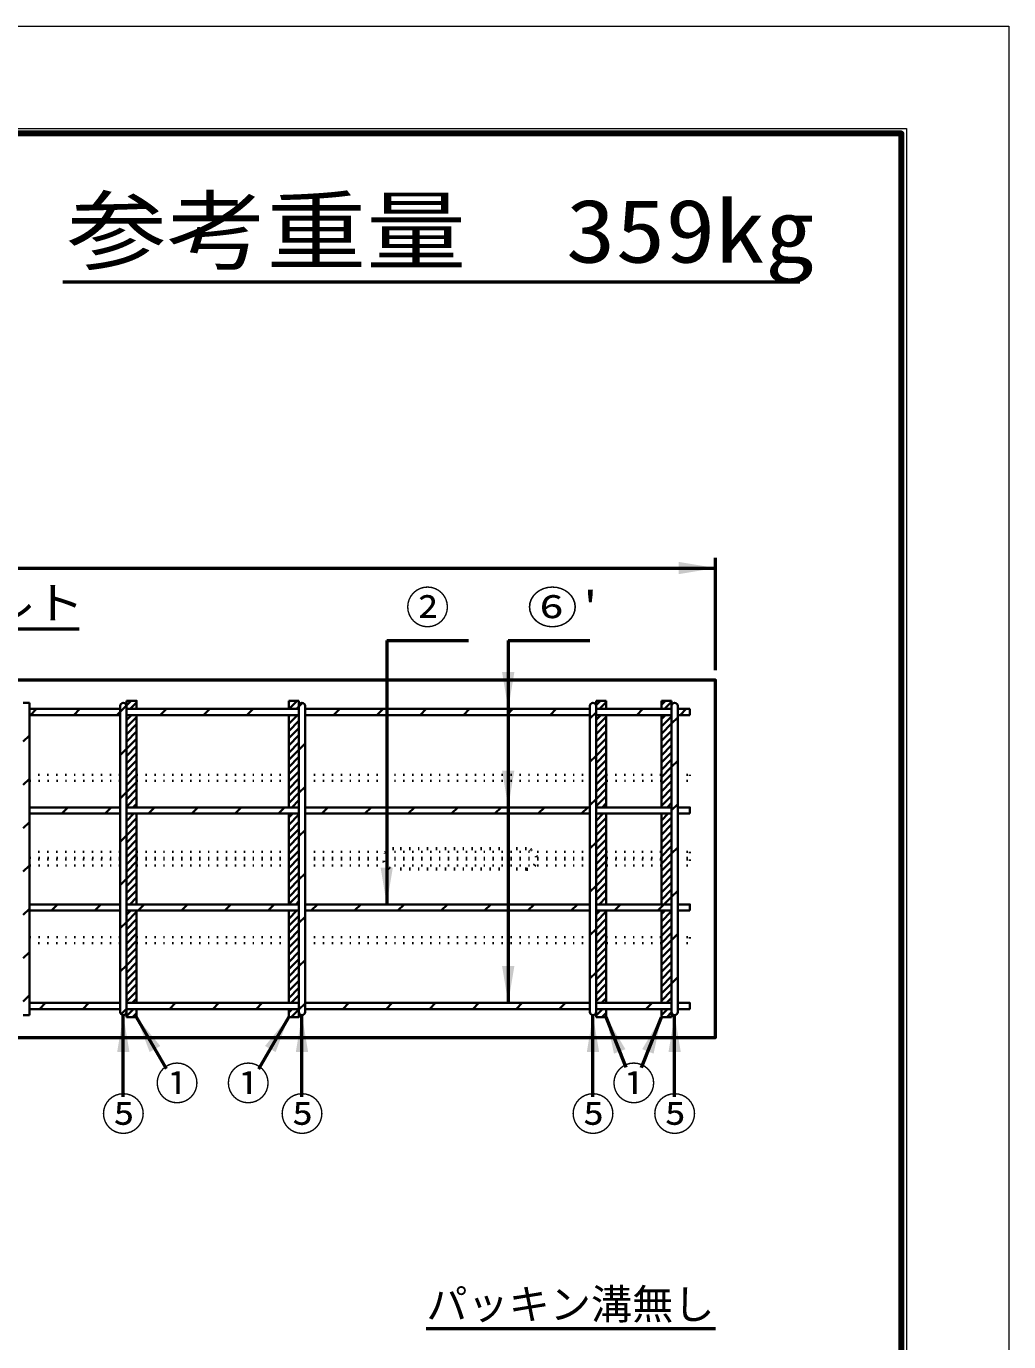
# Model space of a CAD drawing. Units: millimetres, scale not verified. Extents: x -2102 to 2102, y -1485 to 1485.
# Drawn here: x 1140 to 2102, y 196 to 1485 of the extents above; entities that cross this region are included whole.
import ezdxf
from ezdxf.enums import TextEntityAlignment as Align

# ---------------------------------------------------------------- set-up
doc = ezdxf.new("R2010")
doc.units = ezdxf.units.MM
doc.header["$LTSCALE"] = 5
doc.linetypes.add('DOTTED', pattern=[1.75, 0.25, -1.5])
doc.layers.add('0-0_V-nasSTD', color=7, linetype='Continuous', lineweight=35)
doc.layers.add('0-1_0', color=7, linetype='Continuous', lineweight=50)
doc.styles.add('ＭＳ ゴシック', font='')
doc.styles.get('ＭＳ ゴシック').set_extended_font_data('MS Gothic')

msp = doc.modelspace()

# ---------------------------------------------------------------- linework, layer by layer
at = {"layer": '0-0_V-nasSTD', "lineweight": 50}
for p, q in [((1493.314, 883.351), (1493.314, 624.851)), ((1612.314, 883.351), (1612.314, 528.351)), ((1235.314, 436.401), (1235.314, 516.351)), ((1410.314, 436.401), (1410.314, 516.351)), ((1695.314, 436.351), (1695.314, 516.351)), ((1775.314, 436.351), (1775.314, 516.351)), ((1277.604, 463.619), (1248.314, 514.351)), ((1368.024, 463.619), (1397.314, 514.351)), ((1727.719, 464.988), (1708.314, 514.351)), ((1742.954, 465.105), (1762.314, 514.351))]:
    msp.add_line(p, q, dxfattribs=at)
at = {"layer": '0-0_V-nasSTD'}
for p, q in [((1137.314, 822.351), (1143.314, 822.351)), ((1143.314, 822.351), (1143.314, 516.351)), ((1143.314, 816.351), (1232.314, 816.351)), ((1144.272, 810.351), (1150.272, 816.351)), ((1186.699, 810.351), (1192.699, 816.351)), ((1229.125, 810.351), (1232.314, 813.539)), ((1238.308, 819.534), (1232.314, 813.539)), ((1232.314, 819.351), (1232.314, 519.351)), ((1243.125, 824.351), (1238.314, 819.539)), ((1238.314, 824.351), (1238.314, 819.351)), ((1238.314, 819.351), (1238.314, 519.351)), ((1238.314, 816.351), (1407.314, 816.351)), ((1242.196, 816.351), (1248.314, 822.468)), ((1271.552, 810.351), (1277.552, 816.351)), ((1313.978, 810.351), (1319.978, 816.351)), ((1356.404, 810.351), (1362.404, 816.351)), ((1398.689, 824.351), (1397.314, 822.976)), ((1397.314, 824.351), (1397.314, 816.351)), ((1397.314, 824.351), (1407.314, 824.351)), ((1405.76, 824.351), (1397.76, 816.351)), ((1404.831, 816.351), (1407.314, 818.834)), ((1407.314, 824.351), (1407.314, 819.351)), ((1410.792, 822.312), (1407.314, 818.834)), ((1407.314, 819.351), (1407.314, 519.351)), ((1413.314, 819.351), (1413.314, 519.351)), ((1413.314, 816.351), (1692.314, 816.351)), ((1441.257, 810.351), (1447.257, 816.351)), ((1483.684, 810.351), (1489.684, 816.351)), ((1526.11, 810.351), (1532.11, 816.351)), ((1568.536, 810.351), (1574.536, 816.351)), ((1610.963, 810.351), (1616.963, 816.351)), ((1653.389, 810.351), (1659.389, 816.351)), ((1692.314, 819.351), (1692.314, 519.351)), ((1698.314, 812.849), (1692.314, 806.849)), ((1702.745, 824.351), (1698.314, 819.92)), ((1698.314, 824.351), (1708.314, 824.351)), ((1698.314, 824.351), (1698.314, 819.645)), ((1698.314, 819.351), (1698.314, 519.351)), ((1698.314, 816.351), (1772.314, 816.351)), ((1701.816, 816.351), (1708.314, 822.849)), ((1708.314, 824.351), (1708.314, 816.351)), ((1738.242, 810.351), (1744.242, 816.351)), ((1766.384, 824.351), (1762.314, 820.28)), ((1762.314, 824.351), (1762.314, 816.351)), ((1762.314, 824.351), (1772.314, 824.351)), ((1765.455, 816.351), (1772.314, 823.209)), ((1772.314, 824.351), (1772.315, 819.429)), ((1772.314, 819.351), (1772.314, 519.351)), ((1778.314, 819.351), (1778.314, 519.351)), ((1778.314, 816.351), (1790.314, 816.351)), ((1786.668, 816.351), (1780.668, 810.351)), ((1790.314, 816.351), (1790.314, 810.351)), ((1232.314, 810.351), (1144.272, 810.351)), ((1243.267, 810.351), (1238.314, 805.397)), ((1238.314, 810.351), (1407.314, 810.351)), ((1248.314, 808.326), (1238.314, 798.326)), ((1248.314, 801.255), (1238.314, 791.255)), ((1248.314, 810.351), (1248.314, 719.851)), ((1405.902, 810.351), (1397.314, 801.763)), ((1398.831, 810.351), (1397.314, 808.834)), ((1397.314, 810.351), (1397.314, 719.851)), ((1407.314, 804.691), (1397.314, 794.691)), ((1413.314, 810.351), (1692.314, 810.351)), ((1702.887, 810.351), (1698.314, 805.778)), ((1772.314, 810.351), (1698.314, 810.351)), ((1708.314, 808.707), (1698.314, 798.707)), ((1708.314, 801.636), (1698.314, 791.636)), ((1708.314, 810.351), (1708.314, 719.851)), ((1766.526, 810.351), (1762.314, 806.138)), ((1762.314, 810.351), (1762.314, 719.851)), ((1772.314, 809.067), (1762.314, 799.067)), ((1772.314, 801.996), (1762.314, 791.996)), ((1778.314, 807.996), (1772.314, 801.996)), ((1778.314, 810.351), (1790.314, 810.351)), ((1143.314, 790.341), (1137.314, 784.341)), ((1248.314, 794.184), (1238.314, 784.184)), ((1248.314, 787.113), (1238.314, 777.113)), ((1407.314, 797.62), (1397.314, 787.62)), ((1407.314, 790.549), (1397.314, 780.549)), ((1708.314, 794.565), (1698.314, 784.565)), ((1708.314, 787.493), (1698.314, 777.493)), ((1772.314, 794.925), (1762.314, 784.925)), ((1772.314, 787.854), (1762.314, 777.854)), ((1238.314, 777.113), (1232.314, 771.113)), ((1248.314, 780.042), (1238.314, 770.042)), ((1407.314, 783.478), (1397.314, 773.478)), ((1407.314, 776.407), (1397.314, 766.407)), ((1413.314, 782.407), (1407.314, 776.407)), ((1708.314, 780.422), (1698.314, 770.422)), ((1708.314, 773.351), (1698.314, 763.351)), ((1772.314, 780.783), (1762.314, 770.783)), ((1772.314, 773.712), (1762.314, 763.712)), ((1248.314, 772.971), (1238.314, 762.971)), ((1248.314, 765.9), (1238.314, 755.9)), ((1407.314, 769.336), (1397.314, 759.336)), ((1407.314, 762.265), (1397.314, 752.265)), ((1698.314, 770.422), (1692.314, 764.422)), ((1708.314, 766.28), (1698.314, 756.28)), ((1772.314, 766.641), (1762.314, 756.641)), ((1778.314, 765.57), (1772.314, 759.57)), ((1143.314, 747.915), (1137.314, 741.915)), ((1248.314, 758.829), (1238.314, 748.829)), ((1248.314, 751.758), (1238.314, 741.758)), ((1407.314, 755.194), (1397.314, 745.194)), ((1407.314, 748.123), (1397.314, 738.123)), ((1708.314, 759.209), (1698.314, 749.209)), ((1708.314, 752.138), (1698.314, 742.138)), ((1772.314, 759.57), (1762.314, 749.57)), ((1772.314, 752.498), (1762.314, 742.498)), ((1238.314, 734.686), (1232.314, 728.686)), ((1248.314, 744.686), (1238.314, 734.686)), ((1248.314, 737.615), (1238.314, 727.615)), ((1407.314, 741.052), (1397.314, 731.052)), ((1413.314, 739.981), (1407.314, 733.981)), ((1708.314, 745.067), (1698.314, 735.067)), ((1708.314, 737.996), (1698.314, 727.996)), ((1772.314, 745.427), (1762.314, 735.427)), ((1772.314, 738.356), (1762.314, 728.356)), ((1248.314, 730.544), (1238.314, 720.544)), ((1244.691, 719.851), (1248.314, 723.473)), ((1407.314, 733.981), (1397.314, 723.981)), ((1400.255, 719.851), (1407.314, 726.91)), ((1698.314, 727.996), (1692.314, 721.996)), ((1708.314, 730.925), (1698.314, 720.925)), ((1704.311, 719.851), (1708.314, 723.854)), ((1772.314, 731.285), (1762.314, 721.285)), ((1767.95, 719.851), (1772.314, 724.214)), ((1778.314, 723.143), (1772.314, 717.143)), ((1232.314, 719.851), (1143.314, 719.851)), ((1143.314, 713.851), (1232.314, 713.851)), ((1175.052, 713.851), (1181.052, 719.851)), ((1217.478, 713.851), (1223.478, 719.851)), ((1238.314, 719.851), (1407.314, 719.851)), ((1245.762, 713.851), (1238.314, 706.402)), ((1238.691, 713.851), (1238.314, 713.473)), ((1238.314, 713.851), (1407.314, 713.851)), ((1248.314, 709.331), (1238.314, 699.331)), ((1248.314, 713.851), (1248.314, 624.851)), ((1259.904, 713.851), (1265.904, 719.851)), ((1302.331, 713.851), (1308.331, 719.851)), ((1344.757, 713.851), (1350.757, 719.851)), ((1387.184, 713.851), (1393.184, 719.851)), ((1401.326, 713.851), (1397.314, 709.839)), ((1397.314, 713.851), (1397.314, 624.851)), ((1407.314, 712.768), (1397.314, 702.768)), ((1413.314, 719.851), (1692.314, 719.851)), ((1413.314, 713.851), (1692.314, 713.851)), ((1435.61, 719.851), (1429.61, 713.851)), ((1472.036, 713.851), (1478.036, 719.851)), ((1514.463, 713.851), (1520.463, 719.851)), ((1556.889, 713.851), (1562.889, 719.851)), ((1599.316, 713.851), (1605.316, 719.851)), ((1641.742, 713.851), (1647.742, 719.851)), ((1684.168, 713.851), (1690.168, 719.851)), ((1698.314, 719.851), (1772.314, 719.851)), ((1705.382, 713.851), (1698.314, 706.783)), ((1772.314, 713.851), (1698.314, 713.851)), ((1708.314, 709.712), (1698.314, 699.712)), ((1708.314, 713.851), (1708.314, 624.851)), ((1769.021, 713.851), (1762.314, 707.143)), ((1762.314, 713.851), (1762.314, 624.851)), ((1772.314, 710.072), (1762.314, 700.072)), ((1778.314, 713.851), (1790.314, 713.851)), ((1143.314, 705.489), (1137.314, 699.489)), ((1248.314, 702.26), (1238.314, 692.26)), ((1407.314, 705.697), (1397.314, 695.697)), ((1407.314, 698.625), (1397.314, 688.625)), ((1413.314, 697.554), (1407.314, 691.554)), ((1708.314, 702.641), (1698.314, 692.641)), ((1772.314, 703.001), (1762.314, 693.001)), ((1772.314, 695.93), (1762.314, 685.93)), ((1238.314, 692.26), (1232.314, 686.26)), ((1248.314, 695.189), (1238.314, 685.189)), ((1248.314, 688.118), (1238.314, 678.118)), ((1407.314, 691.554), (1397.314, 681.554)), ((1407.314, 684.483), (1397.314, 674.483)), ((1698.314, 685.57), (1692.314, 679.57)), ((1708.314, 695.57), (1698.314, 685.57)), ((1708.314, 688.498), (1698.314, 678.498)), ((1772.314, 688.859), (1762.314, 678.859)), ((1248.314, 681.047), (1238.314, 671.047)), ((1248.314, 673.976), (1238.314, 663.976)), ((1407.314, 677.412), (1397.314, 667.412)), ((1407.314, 670.341), (1397.314, 660.341)), ((1708.314, 681.427), (1698.314, 671.427)), ((1708.314, 674.356), (1698.314, 664.356)), ((1772.314, 681.788), (1762.314, 671.788)), ((1772.314, 674.717), (1762.314, 664.717)), ((1778.314, 680.717), (1772.314, 674.717)), ((1143.314, 663.062), (1137.314, 657.062)), ((1143.314, 663.062), (1143.314, 663.062)), ((1248.314, 666.905), (1238.314, 656.905)), ((1248.314, 659.834), (1238.314, 649.834)), ((1407.314, 663.27), (1397.314, 653.27)), ((1708.314, 667.285), (1698.314, 657.285)), ((1708.314, 660.214), (1698.314, 650.214)), ((1772.314, 667.646), (1762.314, 657.646)), ((1772.314, 660.575), (1762.314, 650.575)), ((1238.314, 649.834), (1232.314, 643.834)), ((1248.314, 652.763), (1238.314, 642.763)), ((1248.314, 645.691), (1238.314, 635.691)), ((1407.314, 656.199), (1397.314, 646.199)), ((1407.314, 649.128), (1397.314, 639.128)), ((1413.314, 655.128), (1407.314, 649.128)), ((1708.314, 653.143), (1698.314, 643.143)), ((1708.314, 646.072), (1698.314, 636.072)), ((1772.314, 653.504), (1762.314, 643.504)), ((1772.314, 646.432), (1762.314, 636.432)), ((1248.314, 638.62), (1238.314, 628.62)), ((1241.615, 624.851), (1248.314, 631.549)), ((1407.314, 642.057), (1397.314, 632.057)), ((1407.314, 634.986), (1397.314, 624.986)), ((1698.314, 643.143), (1692.314, 637.143)), ((1708.314, 639.001), (1698.314, 629.001)), ((1708.314, 631.93), (1701.234, 624.851)), ((1772.314, 639.361), (1762.314, 629.361)), ((1772.314, 632.29), (1764.874, 624.851)), ((1778.314, 638.29), (1772.314, 632.29)), ((1143.314, 620.636), (1137.314, 614.636)), ((1232.314, 624.851), (1143.314, 624.851)), ((1143.314, 620.636), (1143.314, 620.636)), ((1143.314, 618.851), (1232.314, 618.851)), ((1164.904, 618.851), (1170.904, 624.851)), ((1207.331, 618.851), (1213.331, 624.851)), ((1238.314, 624.851), (1407.314, 624.851)), ((1242.686, 618.851), (1238.314, 614.478)), ((1238.314, 618.851), (1407.314, 618.851)), ((1248.314, 618.851), (1248.314, 528.351)), ((1249.757, 618.851), (1255.757, 624.851)), ((1292.184, 618.851), (1298.184, 624.851)), ((1334.61, 618.851), (1340.61, 624.851)), ((1377.036, 618.851), (1383.036, 624.851)), ((1405.321, 618.851), (1397.314, 610.844)), ((1398.25, 618.851), (1397.314, 617.915)), ((1397.314, 618.851), (1397.314, 528.351)), ((1404.25, 624.851), (1407.314, 627.915)), ((1413.314, 624.851), (1692.314, 624.851)), ((1413.314, 618.851), (1692.314, 618.851)), ((1425.463, 624.851), (1419.463, 618.851)), ((1461.889, 618.851), (1467.889, 624.851)), ((1504.316, 618.851), (1510.316, 624.851)), ((1546.742, 618.851), (1552.742, 624.851)), ((1589.168, 618.851), (1595.168, 624.851)), ((1631.595, 618.851), (1637.595, 624.851)), ((1674.021, 618.851), (1680.021, 624.851)), ((1698.314, 624.851), (1772.314, 624.851)), ((1702.306, 618.851), (1698.314, 614.859)), ((1772.314, 618.851), (1698.314, 618.851)), ((1708.306, 624.851), (1708.314, 624.859)), ((1708.314, 618.851), (1708.314, 528.351)), ((1716.448, 618.851), (1722.448, 624.851)), ((1758.874, 618.851), (1764.874, 624.851)), ((1765.945, 618.851), (1762.314, 615.219)), ((1762.314, 618.851), (1762.314, 528.351)), ((1771.945, 624.851), (1772.314, 625.219)), ((1778.314, 618.851), (1790.314, 618.851)), ((1238.314, 607.407), (1232.314, 601.407)), ((1248.314, 617.407), (1238.314, 607.407)), ((1248.314, 610.336), (1238.314, 600.336)), ((1407.314, 613.773), (1397.314, 603.773)), ((1407.314, 606.702), (1397.314, 596.702)), ((1413.314, 612.702), (1407.314, 606.702)), ((1708.314, 617.788), (1698.314, 607.788)), ((1708.314, 610.717), (1698.314, 600.717)), ((1772.314, 618.148), (1762.314, 608.148)), ((1772.314, 611.077), (1762.314, 601.077)), ((1248.314, 603.265), (1238.314, 593.265)), ((1248.314, 596.194), (1238.314, 586.194)), ((1407.314, 599.631), (1397.314, 589.631)), ((1698.314, 600.717), (1692.314, 594.717)), ((1708.314, 603.646), (1698.314, 593.646)), ((1708.314, 596.575), (1698.314, 586.575)), ((1772.314, 604.006), (1762.314, 594.006)), ((1772.314, 596.935), (1762.314, 586.935)), ((1778.314, 595.864), (1772.314, 589.864)), ((1248.314, 589.123), (1238.314, 579.123)), ((1248.314, 582.052), (1238.314, 572.052)), ((1407.314, 592.559), (1397.314, 582.559)), ((1407.314, 585.488), (1397.314, 575.488)), ((1708.314, 589.504), (1698.314, 579.504)), ((1708.314, 582.432), (1698.314, 572.432)), ((1772.314, 589.864), (1762.314, 579.864)), ((1772.314, 582.793), (1762.314, 572.793)), ((1143.314, 578.209), (1137.314, 572.209)), ((1143.314, 578.209), (1143.314, 578.209)), ((1248.314, 574.981), (1238.314, 564.981)), ((1248.314, 567.91), (1238.314, 557.91)), ((1407.314, 578.417), (1397.314, 568.417)), ((1407.314, 571.346), (1397.314, 561.346)), ((1413.314, 570.275), (1407.314, 564.275)), ((1708.314, 575.361), (1698.314, 565.361)), ((1708.314, 568.29), (1698.314, 558.29)), ((1772.314, 575.722), (1762.314, 565.722)), ((1772.314, 568.651), (1762.314, 558.651)), ((1238.314, 564.981), (1232.314, 558.981)), ((1248.314, 560.839), (1238.314, 550.839)), ((1407.314, 564.275), (1397.314, 554.275)), ((1407.314, 557.204), (1397.314, 547.204)), ((1698.314, 558.29), (1692.314, 552.29)), ((1708.314, 561.219), (1698.314, 551.219)), ((1708.314, 554.148), (1698.314, 544.148)), ((1772.314, 561.58), (1762.314, 551.58)), ((1772.314, 554.509), (1762.314, 544.509)), ((1248.314, 553.768), (1238.314, 543.768)), ((1248.314, 546.697), (1238.314, 536.697)), ((1407.314, 550.133), (1397.314, 540.133)), ((1407.314, 543.062), (1397.314, 533.062)), ((1708.314, 547.077), (1698.314, 537.077)), ((1772.314, 547.438), (1762.314, 537.438)), ((1778.314, 553.438), (1772.314, 547.438)), ((1143.314, 535.783), (1137.314, 529.783)), ((1232.314, 528.351), (1143.314, 528.351)), ((1153.257, 522.351), (1159.257, 528.351)), ((1195.684, 522.351), (1201.684, 528.351)), ((1248.314, 539.625), (1238.314, 529.625)), ((1238.314, 528.351), (1407.314, 528.351)), ((1244.11, 528.351), (1248.314, 532.554)), ((1280.536, 522.351), (1286.536, 528.351)), ((1322.963, 522.351), (1328.963, 528.351)), ((1365.389, 522.351), (1371.389, 528.351)), ((1407.314, 535.991), (1399.674, 528.351)), ((1406.745, 528.351), (1407.314, 528.92)), ((1413.816, 528.351), (1413.314, 527.849)), ((1413.314, 528.351), (1692.314, 528.351)), ((1450.242, 522.351), (1456.242, 528.351)), ((1492.668, 522.351), (1498.668, 528.351)), ((1535.095, 522.351), (1541.095, 528.351)), ((1577.521, 522.351), (1583.521, 528.351)), ((1619.948, 522.351), (1625.948, 528.351)), ((1662.374, 522.351), (1668.374, 528.351)), ((1708.314, 540.006), (1698.314, 530.006)), ((1698.314, 528.351), (1772.314, 528.351)), ((1703.729, 528.351), (1708.314, 532.935)), ((1747.227, 522.351), (1753.227, 528.351)), ((1772.314, 540.366), (1762.314, 530.366)), ((1767.369, 528.351), (1772.314, 533.295)), ((1137.314, 516.351), (1143.314, 516.351)), ((1143.314, 522.351), (1232.314, 522.351)), ((1238.314, 522.554), (1233.093, 517.334)), ((1245.181, 522.351), (1238.314, 515.483)), ((1238.314, 522.351), (1407.314, 522.351)), ((1238.314, 514.351), (1238.314, 519.351)), ((1244.252, 514.351), (1248.314, 518.412)), ((1248.314, 522.351), (1248.314, 514.351)), ((1400.745, 522.351), (1397.314, 518.92)), ((1397.314, 514.351), (1397.314, 522.351)), ((1407.314, 521.849), (1399.816, 514.351)), ((1413.314, 527.849), (1407.314, 521.849)), ((1407.314, 519.351), (1407.314, 514.351)), ((1413.314, 522.351), (1692.314, 522.351)), ((1704.8, 522.351), (1698.314, 515.864)), ((1772.314, 522.351), (1698.314, 522.351)), ((1698.314, 514.351), (1698.314, 519.351)), ((1703.872, 514.351), (1708.314, 518.793)), ((1708.314, 522.351), (1708.314, 514.351)), ((1768.44, 522.351), (1762.314, 516.224)), ((1762.314, 514.351), (1762.314, 522.351)), ((1767.511, 514.351), (1772.314, 519.153)), ((1772.314, 519.351), (1772.314, 514.351)), ((1778.314, 522.351), (1790.314, 522.351)), ((1790.314, 523.011), (1789.653, 522.351)), ((1238.314, 514.351), (1248.314, 514.351)), ((1397.314, 514.351), (1407.314, 514.351)), ((1406.887, 514.351), (1407.314, 514.778)), ((1698.314, 514.351), (1708.314, 514.351)), ((1762.314, 514.351), (1772.314, 514.351))]:
    msp.add_line(p, q, dxfattribs=at)
at = {"layer": '0-0_V-nasSTD', "linetype": 'DOTTED'}
for p, q in [((1143.314, 751.924), (1232.314, 751.924)), ((1248.314, 751.924), (1397.314, 751.924)), ((1413.314, 751.924), (1692.314, 751.924)), ((1708.314, 751.924), (1762.314, 751.924)), ((1232.314, 745.924), (1143.314, 745.924)), ((1248.314, 745.924), (1397.314, 745.924)), ((1413.314, 745.924), (1692.314, 745.924)), ((1762.314, 745.924), (1708.314, 745.924)), ((1778.314, 745.924), (1790.314, 745.924)), ((1143.314, 676.351), (1232.314, 676.351)), ((1232.314, 670.351), (1143.314, 670.351)), ((1248.314, 676.351), (1397.314, 676.351)), ((1248.314, 670.351), (1397.314, 670.351)), ((1413.314, 676.351), (1692.314, 676.351)), ((1413.314, 670.351), (1692.314, 670.351)), ((1708.314, 676.351), (1762.314, 676.351)), ((1762.314, 670.351), (1708.314, 670.351)), ((1778.314, 670.351), (1790.314, 670.351)), ((1143.314, 668.851), (1232.314, 668.851)), ((1232.314, 662.851), (1143.314, 662.851)), ((1248.314, 668.851), (1397.314, 668.851)), ((1248.314, 662.851), (1397.314, 662.851)), ((1413.314, 668.851), (1692.314, 668.851)), ((1413.314, 662.851), (1692.314, 662.851)), ((1708.314, 668.851), (1762.314, 668.851)), ((1762.314, 662.851), (1708.314, 662.851)), ((1778.314, 662.851), (1790.314, 662.851)), ((1232.314, 592.778), (1143.314, 592.778)), ((1248.314, 592.778), (1397.314, 592.778)), ((1413.314, 592.778), (1692.314, 592.778)), ((1708.314, 592.778), (1762.314, 592.778)), ((1143.314, 586.778), (1232.314, 586.778)), ((1248.314, 586.778), (1397.314, 586.778)), ((1413.314, 586.778), (1692.314, 586.778)), ((1762.314, 586.778), (1708.314, 586.778)), ((1778.314, 586.778), (1790.314, 586.778))]:
    msp.add_line(p, q, dxfattribs=at)
at = {"layer": '0-0_V-nasSTD', "lineweight": 18}
for points in [[(-2102.5, -1485), (-2102.5, 1485), (2102.5, 1485), (2102.5, -1485)], [(-2002.5, -1385), (-2002.5, 1385), (2002.5, 1385), (2002.5, -1385)]]:
    msp.add_lwpolyline(points, close=True, dxfattribs=at)
at = {"layer": '0-0_V-nasSTD', "lineweight": 100}
msp.add_lwpolyline([(-1997.5, 1380), (-1997.5, -1380), (1997.5, -1380), (1997.5, 1380)], close=True, dxfattribs=at)
at = {"layer": '0-0_V-nasSTD', "lineweight": 50}
msp.add_lwpolyline([(-184.686, 844.351), (-184.686, 494.351), (1815.314, 494.351), (1815.314, 844.351)], close=True, dxfattribs=at)
at = {"layer": '0-0_V-nasSTD'}
for points in [[(1238.314, 824.351), (1248.314, 824.351), (1248.314, 816.351)], [(1778.314, 719.851), (1790.314, 719.851), (1790.314, 713.851)], [(1778.314, 624.851), (1790.314, 624.851), (1790.314, 618.851)], [(1778.314, 528.351), (1790.314, 528.351), (1790.314, 522.351)]]:
    msp.add_lwpolyline(points, dxfattribs=at)
at = {"layer": '0-0_V-nasSTD', "linetype": 'DOTTED'}
for points in [[(1778.314, 751.924), (1790.314, 751.924), (1790.314, 745.924)], [(1778.314, 676.351), (1790.314, 676.351), (1790.314, 670.351)], [(1778.314, 668.851), (1790.314, 668.851), (1790.314, 662.851)], [(1778.314, 592.778), (1790.314, 592.778), (1790.314, 586.778)]]:
    msp.add_lwpolyline(points, dxfattribs=at)
at = {"layer": '0-0_V-nasSTD'}
for centre, start, end in [((1235.314, 819.351), 0, 180), ((1410.314, 819.351), 0, 180), ((1695.314, 819.351), 0, 180), ((1775.314, 819.351), 0, 180), ((1235.314, 519.351), 180, 0), ((1410.314, 519.351), 180, 0), ((1695.314, 519.351), 180, 0), ((1775.314, 519.351), 180, 0)]:
    msp.add_arc(centre, 3, start, end, dxfattribs=at)
for points in [[(1779.314, 948.351), (1779.314, 960.351), (1815.314, 954.351)], [(1606.314, 852.351), (1612.314, 816.351), (1618.314, 852.351)], [(1606.314, 755.851), (1612.314, 719.851), (1618.314, 755.851)], [(1487.314, 660.851), (1493.314, 624.851), (1499.314, 660.851)], [(1606.314, 564.351), (1612.314, 528.351), (1618.314, 564.351)], [(1229.314, 480.351), (1235.314, 516.351), (1241.314, 480.351)], [(1404.314, 480.351), (1410.314, 516.351), (1416.314, 480.351)], [(1689.314, 480.351), (1695.314, 516.351), (1701.314, 480.351)], [(1769.314, 480.351), (1775.314, 516.351), (1781.314, 480.351)], [(1248.314, 514.351), (1261.117, 480.174), (1271.51, 486.174)], [(1374.117, 486.174), (1384.51, 480.174), (1397.314, 514.351)], [(1708.314, 514.351), (1715.901, 478.652), (1721.485, 480.847)], [(1708.314, 514.351), (1721.485, 480.847), (1727.069, 483.042)], [(1743.558, 483.042), (1749.142, 480.847), (1762.314, 514.351)], [(1749.142, 480.847), (1754.726, 478.652), (1762.314, 514.351)]]:
    msp.add_solid(points, dxfattribs=at)
at = {"layer": '0-1_0'}
for p, q in [((1176.036, 1234.753), (1898.036, 1234.753)), ((-184.686, 954.351), (1815.314, 954.351)), ((1815.314, 854.351), (1815.314, 964.351)), ((892.066, 894.889), (1192.066, 894.889)), ((1493.314, 883.351), (1573.314, 883.351)), ((1612.314, 883.351), (1692.314, 883.351)), ((1532.106, 209.563), (1815.314, 209.563))]:
    msp.add_line(p, q, dxfattribs=at)
at = {"layer": '0-1_0', "linetype": 'DOTTED'}
for p, q in [((1630.236, 679.351), (1500.236, 679.351)), ((1630.236, 659.351), (1500.236, 659.351))]:
    msp.add_line(p, q, dxfattribs=at)
for centre, start, end in [((1500.236, 669.351), 90, 270), ((1630.236, 669.351), 270, 90)]:
    msp.add_arc(centre, 10, start, end, dxfattribs=at)

# ---------------------------------------------------------------- texts
at = {"layer": '0-0_V-nasSTD', "style": 'ＭＳ ゴシック', "width": 1.15}
for s, height, p in [('参考重量\u3000359kg', 62.32, (1180.036, 1234.753)), ('2-M16ボルト', 31.67, (924.226, 894.889)), ("⑥'", 31.67, (1630.714, 890.351))]:
    msp.add_text(s, height=height, dxfattribs=at).set_placement(p, align=Align.BOTTOM_LEFT)
at = {"layer": '0-0_V-nasSTD', "style": 'ＭＳ ゴシック'}
for s, height, p in [('②', 31.67, (1511.714, 890.351)), ('①', 31.67, (1266.367, 424.07)), ('①', 31.67, (1336.06, 424.07)), ('①', 31.67, (1713.714, 424.07)), ('⑤', 31.67, (1213.75, 394.051)), ('⑤', 31.67, (1388.75, 394.051)), ('⑤', 31.67, (1673.75, 394.051)), ('⑤', 31.67, (1753.75, 394.051)), ('パッキン溝無し', 29.56, (1532.106, 209.563))]:
    msp.add_text(s, height=height, dxfattribs=at).set_placement(p, align=Align.BOTTOM_LEFT)

doc.saveas('drawing.dxf')
